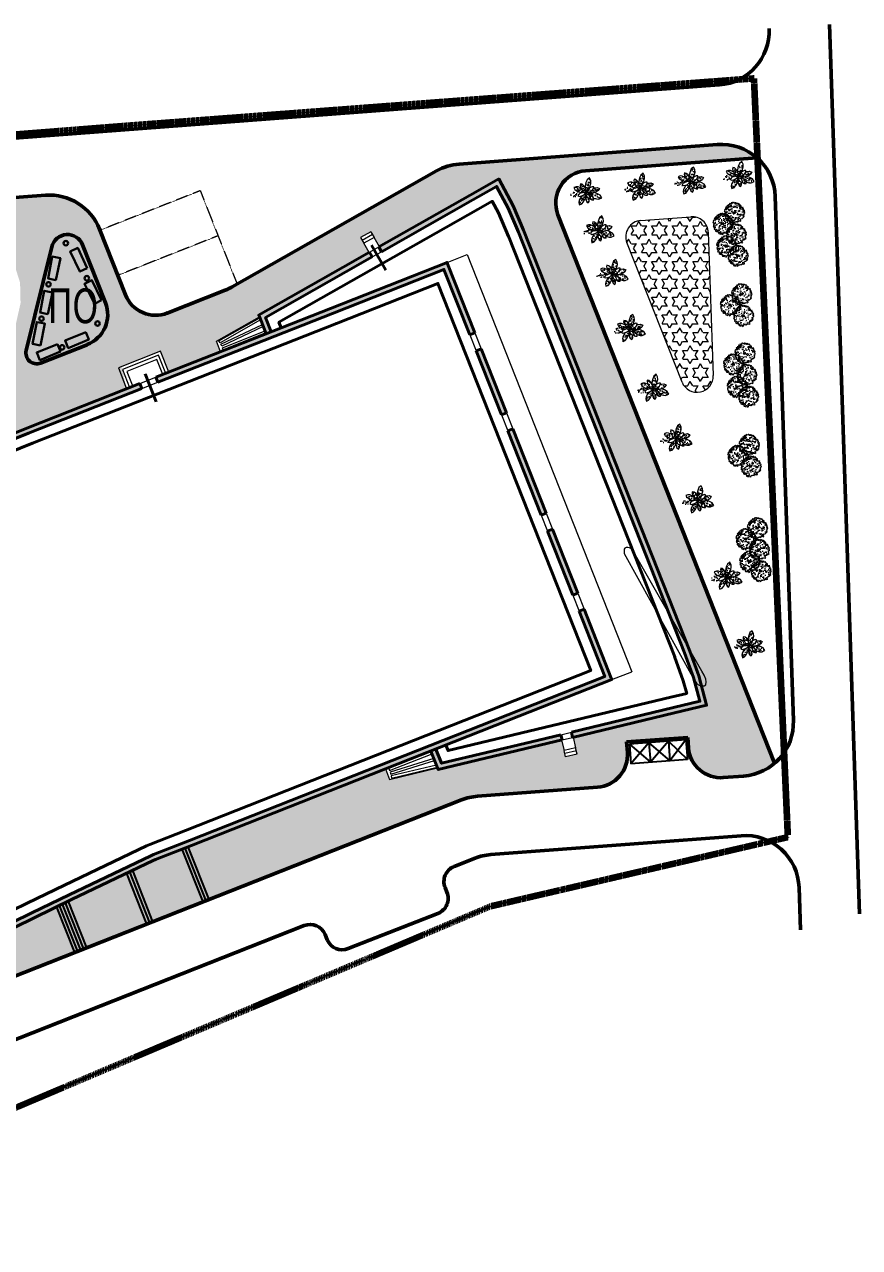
# Model space of a CAD drawing. Header units: millimetres. Extents: x -1763 to 200130, y 32327 to 185293.
# Drawn here: x 122663 to 200130, y 71761 to 185293 of the extents above; entities that cross this region are included whole.
import ezdxf

# ---------------------------------------------------------------- set-up
doc = ezdxf.new("R2010")
doc.units = ezdxf.units.MM
doc.linetypes.add('HIDDEN', pattern=[9.525, 6.35, -3.175])
doc.linetypes.add('PS-GOST2.303 6', pattern=[12, 8, -1.5, 1, -1.5])
for name, color, linetype, lineweight in [('1', 7, 'Continuous', 40), ('3', 7, 'Continuous', 9), ('5', 7, 'Continuous', 20), ('bord', 7, 'PS-GOST2.303 6', 100), ('parking', 7, 'Continuous', 15), ('road', 7, 'Continuous', 50), ('trees', 7, 'Continuous', 20)]:
    doc.layers.add(name, color=color, linetype=linetype, lineweight=lineweight)
doc.layers.add('2', color=7, linetype='Continuous')
doc.layers.add('outline', color=7, linetype='Continuous')
doc.styles.add('TXT200', font='TXT.shx', dxfattribs={"width": 0.8, "height": 1.8})

# ---------------------------------------------------------------- blocks, each defined once
blk = doc.blocks.new('I_FURN_PLANTS_3D - TYPE 1_P')
at = {"linetype": 'Continuous'}
h = blk.add_hatch(dxfattribs=at)
h.set_pattern_fill('AR-SAND', scale=2, style=0)
h.paths.add_polyline_path([(-9, 137), (-5, 186), (31, 280), (75, 356), (146, 398), (173, 321), (169, 247), (122, 125), (95, 88), (95, 114), (71, 109), (33, 126)])
h.paths.add_polyline_path([(223, 100), (250, 105), (327, 105), (386, 68), (344, 13), (296, -14), (152, -38), (81, -30), (51, -20), (39, -10), (26, -7), (27, -6), (27, 0), (62, 0), (112, 13), (191, 57), (221, 92)])
h.paths.add_polyline_path([(229, -25), (319, -70), (385, -117), (422, -197), (332, -223), (272, -215), (190, -177), (190, -170), (163, -125), (107, -58), (60, -25), (57, -24), (51, -20), (81, -30), (152, -38)])
h.paths.add_polyline_path([(57, -24), (60, -25), (107, -58), (163, -125), (190, -170), (190, -225), (137, -218), (103, -195), (81, -170), (87, -148), (77, -103), (59, -64), (65, -65), (98, -65), (78, -41)])
h.paths.add_polyline_path([(-11, -25), (-29, -62), (-39, -112), (-28, -220), (-14, -256), (25, -294), (57, -251), (61, -200), (59, -172), (44, -164), (26, -144), (0, -82), (-5, -46), (-3, -27)])
h.paths.add_polyline_path([(-110, -69), (-132, -75), (-215, -190), (-233, -246), (-225, -316), (-159, -300), (-107, -248), (-36, -147), (-38, -124), (-58, -117), (-84, -99)])
h.paths.add_polyline_path([(-239, 75), (-321, 81), (-391, 58), (-460, -1), (-390, -59), (-285, -77), (-213, -76), (-238, -64), (-208, -23), (-181, -5), (-130, 7), (-130, 17), (-149, 23)])
h.paths.add_polyline_path([(-110, 12), (-149, 23), (-245, 80), (-300, 125), (-319, 184), (-258, 199), (-203, 188), (-112, 137), (-95, 91), (-66, 56), (-95, 54), (-74, 31), (-50, 12), (-100, 14)])
h.paths.add_polyline_path([(-66, 56), (-95, 91), (-130, 183), (-139, 221), (-125, 267), (-79, 249), (-42, 210), (-4, 125), (6, 68), (3, 27), (-6, 26), (-10, 34), (-34, 51)])
h = blk.add_hatch(color=256, dxfattribs=at)
edge = h.paths.add_edge_path()
edge.add_arc((0, 0), 27.1, 0, 360)
at = {"color": 0, "linetype": 'ByBlock', "lineweight": -2}
for p, q in [((-8, -13), (-15, -12)), ((-7, -19), (-8, -13)), ((81, -30), (51, -20))]:
    blk.add_line(p, q, dxfattribs=at)
for points in [[(95, 88), (122, 125), (169, 247), (173, 321), (146, 398), (75, 356), (31, 280), (-5, 186), (-9, 137)], [(-112, 136), (-203, 188), (-258, 199), (-319, 184), (-300, 125), (-239, 75), (-149, 23), (-110, 12)], [(-48, 12), (-52, 13), (-100, 14), (-181, -5), (-208, -23), (-238, -64), (-200, -83), (-138, -77), (-86, -62), (-40, -37), (-13, -10), (-13, -3)], [(-3, 17), (2, 21), (6, 68), (-4, 125), (-42, 210), (-79, 249), (-125, 267), (-139, 221), (-130, 183), (-95, 91), (-66, 56)], [(12, 5), (17, 0), (62, 0), (112, 13), (191, 57), (221, 92), (233, 135), (191, 144), (116, 117)], [(223, 100), (250, 105), (327, 105), (386, 68), (344, 13), (296, -14), (152, -38), (81, -30)], [(-132, -75), (-215, -190), (-233, -246), (-225, -316), (-159, -300), (-107, -248), (-36, -147)], [(2, -16), (-10, -21), (-29, -62), (-39, -112), (-28, -220), (-14, -256), (25, -294), (57, -251), (61, -200), (59, -172)], [(59, -64), (77, -103), (87, -148), (78, -181), (44, -164), (26, -144), (0, -82), (-5, -46), (-2, -17)], [(81, -170), (103, -195), (137, -218), (190, -225), (190, -170), (163, -125), (107, -58), (60, -25), (57, -24)], [(190, -177), (272, -215), (332, -223), (422, -197), (385, -117), (319, -70), (229, -25)]]:
    blk.add_lwpolyline(points, dxfattribs=at)
for points in [[(-74, 31), (-33, 0), (-14, -3), (-5, 0), (-3, 2), (-2, 6), (-3, 21), (-10, 34), (-34, 51), (-63, 56), (-95, 54)], [(95, 87), (95, 114), (70, 109), (41, 84), (18, 57), (8, 33), (3, 10), (5, 6), (10, 5), (32, 11), (55, 28), (86, 66)], [(78, -41), (39, -10), (14, -2), (3, -3), (0, -11), (3, -25), (12, -40), (36, -58), (65, -65), (98, -65)]]:
    blk.add_lwpolyline(points, close=True, dxfattribs=at)
blk.add_lwpolyline([(71, 109, 0.158589), (-7, 130)], format="xyb", dxfattribs=at)
at = {"linetype": 'Continuous'}
blk.add_circle((0, 0), 27.1, dxfattribs=at)
at = {"color": 0, "linetype": 'ByBlock', "lineweight": -2}
for start, end in [(172.4345, 176.9296), (149.2581, 153.7532), (21.2653, 25.7604), (212.1423, 223.5771), (229.8179, 257.6637), (265.2848, 278.7499), (306.6551, 316.418), (323.0282, 344.4965)]:
    blk.add_arc((0, 0), 130, start, end, dxfattribs=at)
blk = doc.blocks.new('K12-2')
at = {"linetype": 'Continuous'}
h = blk.add_hatch(dxfattribs=at)
h.set_pattern_fill('AR-SAND', scale=2, style=0)
h.paths.add_polyline_path([(107, 192), (104, 199), (111, 208), (105, 218), (93, 225), (78, 215), (60, 238), (63, 240), (37, 243), (33, 236), (49, 227), (27, 221), (8, 228), (3, 240), (-16, 239), (-3, 230), (-7, 220), (-36, 222), (-39, 233), (-44, 232), (-50, 213), (-48, 198), (-67, 191), (-88, 186), (-98, 177), (-64, 176), (-76, 160), (-96, 158), (-114, 163), (-120, 146), (-128, 141), (-137, 159), (-147, 162), (-154, 166), (-160, 163), (-168, 159), (-178, 153), (-177, 150), (-175, 145), (-182, 133), (-192, 128), (-198, 124), (-192, 115), (-186, 112), (-175, 107), (-161, 90), (-157, 80), (-162, 73), (-169, 73), (-176, 74), (-182, 78), (-187, 79), (-195, 75), (-201, 70), (-206, 74), (-214, 62), (-207, 54), (-210, 44), (-220, 40), (-228, 34), (-219, 30), (-226, 13), (-219, 8), (-213, -6), (-225, -19), (-236, -22), (-236, -36), (-225, -43), (-216, -45), (-213, -58), (-201, -48), (-200, -52), (-194, -74), (-205, -78), (-220, -76), (-226, -87), (-211, -107), (-196, -117), (-191, -102), (-182, -95), (-180, -82), (-172, -88), (-172, -103), (-183, -130), (-171, -140), (-164, -150), (-181, -159), (-183, -172), (-162, -187), (-145, -203), (-145, -187), (-139, -177), (-124, -183), (-114, -196), (-118, -228), (-103, -226), (-88, -220), (-85, -212), (-63, -202), (-60, -206), (-41, -219), (-32, -215), (-15, -233), (1, -214), (3, -226), (32, -228), (53, -247), (70, -243), (72, -232), (64, -218), (73, -208), (87, -196), (94, -200), (104, -192), (120, -200), (143, -194), (150, -193), (183, -185), (165, -178), (175, -167), (194, -158), (181, -134), (207, -128), (226, -114), (232, -110), (233, -101), (217, -94), (220, -81), (229, -73), (237, -72), (249, -65), (243, -58), (223, -56), (221, -41), (229, -30), (241, -33), (247, -16), (235, -16), (225, -3), (235, 5), (249, 19), (243, 27), (229, 23), (218, 29), (225, 51), (211, 42), (204, 44), (184, 52), (182, 51), (195, 65), (204, 67), (223, 79), (222, 90), (207, 97), (201, 90), (198, 82), (205, 77), (189, 74), (176, 85), (184, 98), (205, 103), (211, 112), (200, 123), (202, 142), (195, 151), (170, 147), (172, 164), (167, 178), (157, 181), (145, 166), (136, 170), (144, 183), (138, 196), (122, 201), (128, 190)])
h.paths.add_polyline_path([(-13, 164), (-28, 170), (-36, 184), (-21, 195), (-4, 192), (-5, 177)], flags=16)
h.paths.add_polyline_path([(26, 0, -1), (-26, 0, -1)], flags=16)
h = blk.add_hatch(color=256, dxfattribs=at)
edge = h.paths.add_edge_path()
edge.add_arc((0, 0), 26.1, 0, 360)
for p, q in [((-220, 40), (-228, 34)), ((-228, 34), (-219, 30)), ((-219, 30), (-226, 13)), ((-226, 13), (-219, 8)), ((-210, 44), (-220, 40)), ((-219, 8), (-213, -6)), ((-206, 74), (-214, 62)), ((-214, 62), (-207, 54)), ((-207, 54), (-210, 44)), ((-201, 70), (-206, 74)), ((-195, 75), (-201, 70)), ((-192, 128), (-198, 124)), ((-198, 124), (-192, 115)), ((-187, 79), (-195, 75)), ((-182, 133), (-192, 128)), ((-192, 115), (-186, 112)), ((-182, 78), (-187, 79)), ((-186, 112), (-175, 107)), ((-175, 145), (-182, 133)), ((-176, 74), (-182, 78)), ((-168, 159), (-178, 153)), ((-178, 153), (-177, 150)), ((-177, 150), (-175, 145)), ((-169, 73), (-176, 74)), ((-175, 107), (-161, 90)), ((-162, 73), (-169, 73)), ((-160, 163), (-168, 159)), ((-157, 80), (-162, 73)), ((-161, 90), (-157, 80)), ((-154, 166), (-160, 163)), ((-147, 162), (-154, 166)), ((-137, 159), (-147, 162)), ((-128, 141), (-137, 159)), ((-110, 204), (-131, 190)), ((-131, 190), (-126, 183)), ((-120, 146), (-128, 141)), ((-126, 183), (-105, 186)), ((-114, 163), (-120, 146)), ((-96, 158), (-114, 163)), ((-111, 200), (-111, 200)), ((-95, 193), (-111, 200)), ((-105, 186), (-95, 193)), ((-88, 186), (-98, 177)), ((-98, 177), (-64, 176)), ((-76, 160), (-96, 158)), ((-67, 191), (-88, 186)), ((-76, 221), (-84, 215)), ((-84, 215), (-73, 214)), ((-64, 176), (-76, 160)), ((-73, 214), (-72, 220)), ((-48, 198), (-67, 191)), ((-44, 232), (-50, 213)), ((-50, 213), (-48, 198)), ((-39, 233), (-44, 232)), ((-36, 222), (-39, 233)), ((-7, 220), (-36, 222)), ((-21, 195), (-36, 184)), ((-36, 184), (-28, 170)), ((-28, 170), (-13, 164)), ((-4, 192), (-21, 195)), ((3, 240), (-16, 239)), ((-16, 239), (-3, 230)), ((-13, 164), (-5, 177)), ((-3, 230), (-7, 220)), ((-5, 177), (-4, 192)), ((6, 4), (0, 0)), ((0, 0), (2, -5)), ((8, 228), (3, 240)), ((5, -3), (8, 1)), ((27, 221), (8, 228)), ((49, 227), (27, 221)), ((37, 243), (33, 236)), ((33, 236), (49, 227)), ((63, 240), (37, 243)), ((60, 238), (63, 240)), ((78, 215), (60, 238)), ((93, 225), (78, 215)), ((105, 218), (93, 225)), ((104, 199), (111, 208)), ((107, 192), (104, 199)), ((111, 208), (105, 218)), ((128, 190), (107, 192)), ((138, 196), (122, 201)), ((122, 201), (128, 190)), ((136, 170), (144, 183)), ((145, 166), (136, 170)), ((144, 183), (138, 196)), ((157, 181), (145, 166)), ((167, 178), (157, 181)), ((172, 164), (167, 178)), ((170, 147), (172, 164)), ((195, 151), (170, 147)), ((176, 85), (184, 98)), ((189, 74), (176, 85)), ((182, 51), (195, 65)), ((184, 52), (182, 51)), ((184, 98), (205, 103)), ((204, 44), (184, 52)), ((205, 77), (189, 74)), ((202, 142), (195, 151)), ((195, 65), (204, 67)), ((201, 90), (198, 82)), ((198, 82), (205, 77)), ((200, 123), (202, 142)), ((211, 112), (200, 123)), ((207, 97), (201, 90)), ((204, 67), (223, 79)), ((211, 42), (204, 44)), ((205, 103), (211, 112)), ((222, 90), (207, 97)), ((225, 51), (211, 42)), ((218, 29), (225, 51)), ((229, 23), (218, 29)), ((223, 79), (222, 90)), ((225, -3), (235, 5)), ((243, 27), (229, 23)), ((235, 5), (249, 19)), ((249, 19), (243, 27)), ((-225, -19), (-236, -22)), ((-236, -22), (-236, -36)), ((-236, -36), (-225, -43)), ((-220, -76), (-226, -87)), ((-226, -87), (-211, -107)), ((-213, -6), (-225, -19)), ((-225, -43), (-216, -45)), ((-205, -78), (-220, -76)), ((-216, -45), (-213, -58)), ((-213, -58), (-201, -48)), ((-211, -107), (-196, -117)), ((-194, -74), (-205, -78)), ((-201, -48), (-200, -52)), ((-200, -52), (-194, -74)), ((-196, -117), (-191, -102)), ((-191, -102), (-182, -95)), ((-172, -103), (-183, -130)), ((-183, -130), (-171, -140)), ((-181, -159), (-183, -172)), ((-183, -172), (-162, -187)), ((-182, -95), (-180, -82)), ((-164, -150), (-181, -159)), ((-180, -82), (-172, -88)), ((-172, -88), (-172, -103)), ((-171, -140), (-164, -150)), ((-162, -187), (-145, -203)), ((-145, -187), (-139, -177)), ((-145, -203), (-145, -187)), ((-139, -177), (-124, -183)), ((-124, -183), (-114, -196)), ((-114, -196), (-118, -228)), ((-118, -228), (-103, -226)), ((-103, -226), (-88, -220)), ((-88, -220), (-85, -212)), ((-85, -212), (-63, -202)), ((-63, -202), (-60, -206)), ((-60, -206), (-41, -219)), ((-41, -219), (-32, -215)), ((-32, -215), (-15, -233)), ((-15, -233), (1, -214)), ((1, -214), (3, -226)), ((2, -5), (5, -3)), ((3, -226), (32, -228)), ((32, -228), (53, -247)), ((53, -247), (70, -243)), ((64, -218), (73, -208)), ((72, -232), (64, -218)), ((70, -243), (72, -232)), ((73, -208), (87, -196)), ((87, -196), (94, -200)), ((94, -200), (104, -192)), ((104, -192), (120, -200)), ((120, -200), (143, -194)), ((143, -194), (150, -193)), ((150, -193), (183, -185)), ((165, -178), (175, -167)), ((183, -185), (165, -178)), ((175, -167), (194, -158)), ((181, -134), (207, -128)), ((194, -158), (181, -134)), ((207, -128), (226, -114)), ((217, -94), (220, -81)), ((233, -101), (217, -94)), ((220, -81), (229, -73)), ((221, -41), (229, -30)), ((223, -56), (221, -41)), ((243, -58), (223, -56)), ((235, -16), (225, -3)), ((226, -114), (232, -110)), ((229, -30), (241, -33)), ((229, -73), (237, -72)), ((232, -110), (233, -101)), ((247, -16), (235, -16)), ((237, -72), (249, -65)), ((241, -33), (247, -16)), ((249, -65), (243, -58))]:
    blk.add_line(p, q, dxfattribs=at)
blk.add_circle((0, 0), 26.1, dxfattribs=at)

msp = doc.modelspace()

# ---------------------------------------------------------------- hatches: boundary and pattern name
at = {"layer": '1', "linetype": 'Continuous'}
h = msp.add_hatch(color=256, dxfattribs=at)
h.paths.add_polyline_path([(152240, 162760), (144382, 158300), (144456, 158170), (145082, 156584), (145547, 156767), (145025, 158090), (152486, 162326), (154921, 163708), (154675, 164142)])
h.paths.add_polyline_path([(161051, 116124), (169817, 118229), (172539, 118882), (172422, 119368), (169700, 118715), (161357, 116712), (160835, 118035), (160370, 117851)])
h.paths.add_polyline_path([(155791, 164201), (155544, 164636), (166666, 170949), (167985, 168464), (168957, 166202), (184377, 127134), (185213, 124817), (185947, 122101), (173511, 119116), (173395, 119602), (185330, 122467), (184735, 124667), (183908, 126963), (168492, 166017), (167534, 168248), (166466, 170260)])
h = msp.add_hatch(color=256, dxfattribs=at)
h.paths.add_polyline_path([(151240, 158477), (161580, 162558), (163974, 156492), (164439, 156675), (161916, 163067), (161861, 163206), (151057, 158942), (134840, 152541), (135023, 152076)])
h.paths.add_polyline_path([(133535, 151488), (133352, 151954), (122867, 147815), (119542, 146503), (119298, 146407), (111310, 143894), (107636, 142750), (101695, 140923), (100383, 140519), (98801, 140033), (95934, 139151), (95702, 139080), (91945, 137925), (108814, 95188), (112346, 96910), (112565, 97016), (115262, 98331), (116749, 99056), (117983, 99657), (123570, 102380), (127035, 104054), (134586, 107675), (134830, 107771), (138155, 109083), (166344, 120210), (177149, 124474), (177094, 124614), (174571, 131006), (174106, 130822), (176500, 124756), (166161, 120675), (137971, 109548), (134646, 108236), (134386, 108133), (126818, 104505), (123352, 102830), (117764, 100106), (116530, 99505), (115042, 98780), (112346, 97466), (112127, 97359), (109080, 95874), (92609, 137606), (95849, 138602), (96081, 138673), (98948, 139555), (100530, 140041), (101842, 140445), (107784, 142272), (111460, 143416), (119466, 145935), (119725, 146038), (123051, 147350)])
h.paths.add_polyline_path([(171634, 138447), (171169, 138264), (173519, 132309), (173984, 132492)], flags=17)
h.paths.add_polyline_path([(170582, 139750), (171047, 139934), (167963, 147747), (167498, 147563)], flags=17)
h.paths.add_polyline_path([(166911, 149050), (167376, 149234), (165026, 155188), (164561, 155005)])
at = {"layer": '3'}
h = msp.add_hatch(dxfattribs=at)
h.set_pattern_fill('ANGLE', color=256, scale=170, angle=4, style=0)
h.set_pattern_definition([(4, (-124235629.9, -85020526.1), (-82.832325, 1184.5574315), [863.6, -323.85]), (94, (-124235629.9, -85020526.1), (-1184.5574315, -82.832325), [863.6, -323.85])])
h.paths.add_polyline_path([(172157, 167627), (168957, 166201), (184378, 127133), (185213, 124817), (185947, 122101), (182980, 121389), (173560, 119127), (173794, 118155), (173934, 117572), (172864, 117315), (172724, 117898), (172490, 118871), (169817, 118229), (161051, 116124), (160988, 116284), (156525, 115213), (156142, 116183), (138155, 109083), (137823, 108952), (139755, 104059), (163218, 113320, -0.0752691), (164677, 113655), (175831, 114498, 0.4142136), (178596, 117715), (178522, 118690), (184196, 119093), (184268, 118144, 0.4142136), (187486, 115379), (189371, 115521, 0.1599284), (192253, 116714)], flags=16)
h.paths.add_polyline_path([(91333, 165453), (92468, 166430), (93299, 166849), (94748, 167180), (124602, 169436), (126275, 169280), (127633, 168688), (128548, 167952), (129277, 167006), (130090, 165120), (131321, 162001), (132033, 160198), (133200, 158777), (134150, 158376), (135911, 158504), (137803, 153711), (136049, 153018), (135278, 154972), (131650, 153540), (132142, 151476), (122535, 147684), (120643, 152477), (120944, 153697), (121723, 156848), (122299, 159425), (122255, 161326), (121634, 163283), (120689, 164733), (119266, 166011), (117595, 166841), (116721, 167076), (110546, 166870), (105729, 166506), (99873, 166063), (94316, 165643)])
h.paths.add_polyline_path([(123132, 154042), (122791, 154795), (123024, 155860), (123711, 158641), (124199, 160617), (124791, 163011), (125415, 165140), (126553, 165791), (127548, 165498), (128374, 164019), (129110, 162154), (130382, 158363), (130134, 157168), (129049, 155868), (127290, 155101), (124158, 153865)], flags=16)
h.paths.add_polyline_path([(81583, 166176), (82521, 166025), (83379, 165874), (84922, 164969), (85800, 163986), (86439, 162658), (88388, 138553), (88830, 135947), (89522, 134094), (92927, 135438), (91945, 137925), (119298, 146407), (122535, 147684), (120643, 152477), (97125, 143195), (95492, 142617), (94091, 142637), (92982, 143090), (92184, 143777), (91463, 145138), (91294, 146545), (90156, 162753), (90505, 164105), (90992, 165008), (91333, 165453), (91901, 165942), (92468, 166430), (92884, 166640), (94024, 167015), (94551, 167161)])
h.paths.add_polyline_path([(97165, 103696), (99521, 103941), (101376, 104498), (102138, 102566), (102160, 100419), (101514, 99389), (100295, 98618), (97106, 98371), (93259, 98942), (89980, 100196), (87306, 101879), (87306, 101879), (84078, 105138), (82569, 107536), (81202, 111105), (80747, 113642), (80660, 115362), (80768, 117276), (81067, 119062), (81634, 121035), (82220, 122477), (83076, 124099), (83457, 124705), (84829, 126514), (86012, 127745), (87287, 128831), (88373, 129485), (89400, 129666), (91069, 129159), (92191, 127768), (92953, 125836), (91422, 125096), (89346, 123560), (88468, 122646), (87209, 120865), (86387, 119095), (85751, 116312), (85708, 114602), (85857, 113239), (86495, 110955), (88124, 108107), (89281, 106835), (91040, 105468), (93787, 104205), (95174, 103870)], flags=16)
edge = h.paths.add_edge_path(flags=16)
edge.add_arc((94703, 114462), 3000, 0, 360)
h.paths.add_polyline_path([(172157, 167627), (168957, 166201), (185213, 124817), (185947, 122101), (173560, 119127), (173934, 117572), (172864, 117315), (172490, 118871), (161051, 116124), (160988, 116284), (156525, 115213), (156142, 116183), (137823, 108952), (139755, 104059), (160569, 112274), (162198, 112918), (163218, 113320), (163935, 113542), (164677, 113655), (176786, 114732), (177880, 115534), (178605, 117489), (178522, 118690), (184196, 119093), (184426, 117385), (184804, 116647), (185304, 116095), (187259, 115370), (188428, 115450), (191302, 116071), (192253, 116714)])
h.paths.add_polyline_path([(172157, 167627), (168957, 166201)], flags=17)
h.paths.add_polyline_path([(172157, 167627), (192253, 116714), (191302, 116071), (188428, 115450), (187259, 115370), (185304, 116095), (184804, 116647), (184426, 117385), (184196, 119093), (178522, 118690), (178605, 117489), (177880, 115534), (176786, 114732), (164677, 113655), (163935, 113542), (163218, 113320), (162198, 112918), (160569, 112274), (139755, 104059), (137823, 108952), (156142, 116183), (156525, 115213), (160988, 116284), (161051, 116124), (172490, 118871), (172864, 117315), (173934, 117572), (173560, 119127), (185947, 122101), (185213, 124817), (168957, 166201)], flags=17)
h.paths.add_polyline_path([(139755, 104059), (137823, 108952)], flags=17)
h.paths.add_polyline_path([(89522, 134094), (92927, 135438), (107944, 97392), (104642, 96042), (101772, 95279), (97660, 94862), (93640, 95260), (91561, 95983), (88249, 97150), (85926, 98553), (84129, 99962), (82235, 101860), (79451, 105946), (78188, 108951), (77904, 109890), (77778, 111387), (77472, 112609), (77456, 113333), (77327, 114974), (77313, 117868), (78007, 121219), (78526, 122742), (79402, 124696), (80164, 126051), (81493, 127958), (82850, 129515), (83745, 130387), (85443, 131778), (87666, 133195)])
edge = h.paths.add_edge_path()
edge.add_line((135924, 158509), (141295, 160629))
edge.add_line((141295, 160629), (160909, 171706))
edge.add_line((160909, 171706), (161910, 172135))
edge.add_line((161910, 172135), (163921, 172408))
edge.add_line((163921, 172408), (169560, 172834))
edge.add_line((169560, 172834), (186937, 174148))
edge.add_line((186937, 174148), (188040, 174109))
edge.add_line((188040, 174109), (189493, 173662))
edge.add_line((189493, 173662), (190611, 172921))
edge.add_line((190611, 172921), (174722, 171720))
edge.add_line((174722, 171720), (174090, 171603))
edge.add_line((174090, 171603), (173063, 171063))
edge.add_line((173063, 171063), (172405, 170321))
edge.add_line((172405, 170321), (171948, 168729))
edge.add_line((171948, 168729), (172157, 167627))
edge.add_line((172157, 167627), (168957, 166201))
edge.add_line((168957, 166201), (167985, 168464))
edge.add_line((167985, 168464), (166666, 170949))
edge.add_line((166666, 170949), (155588, 164661))
edge.add_line((155588, 164661), (154798, 166052))
edge.add_line((154798, 166052), (153841, 165509))
edge.add_line((153841, 165509), (154631, 164118))
edge.add_line((154631, 164118), (144382, 158300))
edge.add_line((144382, 158300), (144456, 158170))
edge.add_line((144456, 158170), (144463, 158151))
edge.add_line((144463, 158151), (140471, 155885))
edge.add_line((140471, 155885), (140854, 154915))
edge.add_line((140854, 154915), (137803, 153711))
edge.add_line((137803, 153711), (135911, 158504))
edge = h.paths.add_edge_path()
edge.add_line((137823, 108952), (139755, 104059))
edge.add_line((139755, 104059), (88077, 83661))
edge.add_line((88077, 83661), (87034, 82968))
edge.add_line((87034, 82968), (90415, 92335))
edge.add_line((90415, 92335), (90817, 90833))
edge.add_line((90817, 90833), (91317, 90190))
edge.add_line((91317, 90190), (93415, 89335))
edge.add_line((93415, 89335), (96221, 90223))
edge.add_line((96221, 90223), (104103, 93362))
edge.add_line((104103, 93362), (104928, 94169))
edge.add_line((104928, 94169), (105048, 94756))
edge.add_line((105048, 94756), (104626, 96082))
edge.add_line((104626, 96082), (107944, 97392))
edge.add_line((107944, 97392), (108814, 95188))
edge.add_line((108814, 95188), (134830, 107771))
edge.add_line((134830, 107771), (137823, 108952))
h.paths.add_polyline_path([(40038, 142103), (38223, 139798), (37638, 138037), (37516, 136739), (37812, 134731), (37812, 134731), (39759, 131620), (41298, 130544), (43793, 129809), (46574, 130019), (47492, 130459), (49269, 131682), (50698, 133600), (50977, 134228), (51445, 136739), (51381, 137682), (51073, 138986), (49780, 141259), (48067, 142710)])
edge = h.paths.add_edge_path(flags=16)
edge.add_arc((44481, 136739), 2489, 0, 360)
h.paths.add_polyline_path([(43733, 121159), (43071, 129919), (43793, 129809), (45006, 129794), (46202, 129991), (46568, 130095), (47218, 121486), (46397, 121520), (44520, 121343)])
at = {"layer": '3', "linetype": 'Continuous'}
h = msp.add_hatch(dxfattribs=at)
h.set_pattern_fill('DOTS', color=256, scale=500, angle=94, style=0)
h.set_pattern_definition([(94, (-124235629.9, -85020526.1), (-819.5010654, 340.5390314), [0, -793.75])])
h.paths.add_polyline_path([(7747, 135778), (37638, 138037), (37516, 136739), (37668, 134720), (30483, 134177), (7547, 132444)])
h.paths.add_polyline_path([(51073, 138986), (88141, 141605), (88372, 138552), (51376, 135756), (51428, 136253), (51413, 137211), (51320, 138057), (51170, 138575)])
h.paths.add_polyline_path([(49269, 131682), (58667, 124907), (56838, 123831), (55642, 123044), (54091, 121913), (52685, 120768), (51770, 119954), (52603, 119361), (54318, 120820), (56663, 122527), (59569, 124257), (69274, 117261), (71596, 117436), (61087, 125012), (62779, 125747), (65031, 126562), (66901, 127106), (70200, 127792), (72584, 128010), (75291, 127728), (76794, 127316), (78585, 126557), (79972, 125731), (80501, 126580), (79160, 127385), (77462, 128141), (75864, 128624), (74896, 128820), (73740, 129486), (73357, 130090), (73201, 130707), (73191, 131901), (73410, 133119), (73770, 134096), (74583, 135418), (75303, 136188), (76755, 137187), (77640, 137555), (78858, 137833), (69307, 137111), (70412, 136954), (71344, 136487), (72178, 135633), (72597, 134770), (72744, 133464), (72447, 132353), (71660, 130907), (71081, 130209), (70333, 129535), (69394, 128929), (68222, 128444), (65725, 127820), (63608, 127133), (62179, 126582), (60162, 125679), (50244, 132828), (49841, 132450), (49496, 131907)])
h.paths.add_polyline_path([(123132, 154042), (122791, 154795), (123024, 155860), (123711, 158641), (124199, 160617), (124791, 163011), (125415, 165140), (126553, 165791), (127548, 165498), (128374, 164019), (129110, 162154), (130382, 158363), (130134, 157168), (129049, 155868), (127290, 155101), (124158, 153865)])
edge = h.paths.add_edge_path()
edge.add_line((16702, 113287), (16559, 114945))
edge.add_line((16559, 114945), (16388, 116914))
edge.add_line((16388, 116914), (16153, 119630))
edge.add_line((16153, 119630), (16073, 120552))
edge.add_line((16073, 120552), (16302, 124521))
edge.add_line((16302, 124521), (16696, 127107))
edge.add_line((16696, 127107), (17250, 129550))
edge.add_line((17250, 129550), (17998, 132018))
edge.add_line((17998, 132018), (18040, 132287))
edge.add_line((18040, 132287), (17839, 132849))
edge.add_line((17839, 132849), (17839, 132849))
edge.add_line((17839, 132849), (17169, 133171))
edge.add_line((17169, 133171), (22466, 133571))
edge.add_line((22466, 133571), (21858, 133401))
edge.add_line((21858, 133401), (21145, 133035))
edge.add_line((21145, 133035), (20533, 132516))
edge.add_line((20533, 132516), (20090, 131934))
edge.add_line((20090, 131934), (19586, 130440))
edge.add_line((19586, 130440), (18739, 127130))
edge.add_line((18739, 127130), (18475, 125658))
edge.add_line((18475, 125658), (18102, 121943))
edge.add_line((18102, 121943), (18161, 119622))
edge.add_line((18161, 119622), (18461, 116161))
edge.add_line((18461, 116161), (18691, 113495))
edge.add_line((18691, 113495), (16703, 113276))
edge.add_line((18685, 113541), (29137, 123482))
edge.add_line((29137, 123482), (29835, 124620))
edge.add_line((29835, 124620), (29895, 125127))
edge.add_line((29895, 125127), (29732, 125951))
edge.add_line((29732, 125951), (28904, 128123))
edge.add_line((28904, 128123), (28585, 129513))
edge.add_line((28585, 129513), (28440, 130603))
edge.add_line((28440, 130603), (28410, 132725))
edge.add_line((28410, 132725), (28456, 133304))
edge.add_line((28456, 133304), (27834, 133977))
edge.add_line((27834, 133977), (30528, 134180))
edge.add_line((30528, 134180), (29854, 133918))
edge.add_line((29854, 133918), (29466, 133308))
edge.add_line((29466, 133308), (29382, 131856))
edge.add_line((29382, 131856), (29426, 130798))
edge.add_line((29426, 130798), (30056, 127791))
edge.add_line((30056, 127791), (30612, 126427))
edge.add_line((30612, 126427), (30896, 126115))
edge.add_line((30896, 126115), (31376, 125970))
edge.add_line((31376, 125970), (32457, 126676))
edge.add_line((32457, 126676), (38771, 132751))
edge.add_line((38771, 132751), (39757, 131621))
edge.add_line((39757, 131621), (39030, 130919))
edge.add_line((39030, 130919), (37597, 129540))
edge.add_line((37597, 129540), (33530, 125627))
edge.add_line((33530, 125627), (33296, 125256))
edge.add_line((33296, 125256), (33086, 124354))
edge.add_line((33086, 124354), (33168, 123783))
edge.add_line((33168, 123783), (33711, 122882))
edge.add_line((33711, 122882), (33711, 122882))
edge.add_line((33711, 122882), (39332, 118598))
edge.add_line((39332, 118598), (38655, 117849))
edge.add_line((38655, 117849), (36362, 119487))
edge.add_line((36362, 119487), (35547, 120106))
edge.add_line((35547, 120106), (34547, 120893))
edge.add_line((34547, 120893), (34002, 121336))
edge.add_line((34002, 121336), (33649, 121628))
edge.add_line((33649, 121628), (32230, 122849))
edge.add_line((32230, 122849), (31122, 123048))
edge.add_line((31122, 123048), (30255, 122476))
edge.add_line((30255, 122476), (21046, 113616))
at = {"layer": 'trees'}
h = msp.add_hatch(dxfattribs=at)
h.set_pattern_fill('STARS', color=256, scale=150, style=0)
h.set_pattern_definition([(0, (-124235629.9, -85020526.1), (0, 824.889), [476.25, -476.25]), (60, (-124235629.9, -85020526.1), (-714.3748293, 412.4445), [476.25, -476.25]), (120, (-124235391.8, -85020113.65), (-714.3748293, -412.4445), [476.25, -476.25])])
edge = h.paths.add_edge_path()
edge.add_arc((179947, 165596), 1500, 94.32206, 201.53946)
edge.add_line((178551, 165046), (183664, 152094))
edge.add_arc((185059, 152645), 1500, 201.53946, 361.97774)
edge.add_line((186558, 152697), (186098, 166000))
edge.add_arc((184599, 165948), 1500, 1.97774, 94.32206)
edge.add_line((184486, 167444), (179834, 167092))

# ---------------------------------------------------------------- linework, layer by layer
at = {"layer": '1'}
for points in [[(155544, 164636), (164013, 169443), (166666, 170949), (167985, 168464), (168957, 166202)], [(155791, 164201), (164260, 169008), (166466, 170260), (167534, 168248), (168492, 166017)], [(146477, 157134), (146274, 157649), (152980, 161456), (164753, 168138), (166065, 168883), (166631, 167815), (167579, 165610)], [(168492, 166017), (183908, 126963)], [(168957, 166201), (184377, 127134)], [(167562, 165650), (182982, 126583)], [(145082, 156584), (144456, 158170), (144382, 158300), (152240, 162760), (154675, 164142)], [(145547, 156767), (145025, 158090), (152486, 162326), (154921, 163708)], [(134840, 152541), (151057, 158942), (161861, 163206), (161916, 163067), (164439, 156675)], [(135023, 152076), (151240, 158477), (161580, 162558), (163974, 156492)], [(120093, 145107), (123418, 146420), (151607, 157547), (161017, 161261), (175203, 125319), (165794, 121605), (137604, 110478), (134279, 109166), (133986, 109050), (126385, 105406), (122915, 103729), (117326, 101005)], [(164561, 155005), (166911, 149050)], [(165026, 155188), (167376, 149234)], [(111310, 143894), (119298, 146407), (119542, 146503), (122867, 147815), (133352, 151954)], [(111460, 143416), (119466, 145935), (119725, 146038), (123051, 147350), (133535, 151488)], [(167963, 147747), (171047, 139934)], [(167498, 147563), (170582, 139750)], [(174106, 130822), (176500, 124756), (166161, 120675), (137971, 109548), (134646, 108236), (134386, 108133), (126818, 104505), (123352, 102830), (117764, 100106), (116530, 99505), (115042, 98780), (112346, 97466), (112127, 97359), (109080, 95874), (92609, 137606), (95849, 138602), (96081, 138673), (98948, 139555), (100530, 140041), (101842, 140445), (107784, 142272), (111460, 143416)], [(171169, 138264), (173519, 132309)], [(171634, 138447), (173984, 132492)], [(174571, 131006), (177094, 124614), (177149, 124474), (166344, 120210), (138155, 109083), (134830, 107771), (134586, 107675), (127035, 104054), (127035, 104054), (123570, 102380), (117983, 99657)], [(161765, 118402), (161968, 117887), (169466, 119687), (182630, 122847), (184096, 123199), (183781, 124366), (182967, 126624)], [(173395, 119602), (182863, 121875), (185330, 122467), (184735, 124667), (183908, 126963)], [(173511, 119116), (182980, 121389), (185947, 122101), (185213, 124817), (184378, 127133)], [(160835, 118035), (161357, 116712), (169700, 118715), (172422, 119368)], [(160370, 117851), (161051, 116124), (169817, 118229), (172539, 118882)]]:
    msp.add_lwpolyline(points, dxfattribs=at)
at = {"layer": '1', "lineweight": 20}
for points in [[(154798, 166052), (153841, 165509)], [(154946, 165791), (153989, 165248)], [(154798, 166052), (155094, 165530)], [(153841, 165509), (154137, 164987)], [(155094, 165530), (154137, 164987)], [(154631, 164118), (154137, 164987)], [(154675, 164142), (155544, 164636)], [(155588, 164661), (155094, 165530)], [(154921, 163708), (155791, 164201)], [(161861, 163206), (163722, 163941)], [(163722, 163941), (179009, 125209)], [(145082, 156584), (140854, 154915), (140471, 155885), (144463, 158151)], [(144567, 157888), (140807, 155753), (140708, 155927), (144493, 158076)], [(144811, 157270), (140978, 155437), (140892, 155618), (144737, 157457)], [(145052, 156658), (141104, 155099), (141030, 155285), (144979, 156844)], [(164439, 156675), (165026, 155188)], [(163974, 156492), (164561, 155005)], [(136049, 153018), (135278, 154972), (131371, 153430), (132142, 151476)], [(135770, 152908), (135109, 154582), (131761, 153261), (132421, 151586)], [(135491, 152798), (134940, 154193), (132150, 153092), (132701, 151697)], [(133352, 151954), (134840, 152541)], [(133535, 151488), (135023, 152076)], [(166911, 149050), (167498, 147563)], [(167376, 149234), (167963, 147747)], [(170582, 139750), (171169, 138264)], [(171047, 139934), (171634, 138447)], [(173519, 132309), (174106, 130822)], [(173984, 132492), (174571, 131006)], [(177149, 124474), (179009, 125209)], [(172422, 119368), (173395, 119602)], [(172490, 118871), (172724, 117898)], [(172539, 118882), (173511, 119116)], [(173794, 118155), (172724, 117898)], [(173560, 119127), (173794, 118155)], [(173934, 117572), (173794, 118155)], [(160370, 117851), (156142, 116183), (156525, 115213), (160988, 116284)], [(160399, 117777), (156450, 116219), (156524, 116032), (160472, 117591)], [(160641, 117165), (156589, 115886), (156649, 115695), (160714, 116978)], [(172864, 117315), (172724, 117898)], [(173864, 117863), (172794, 117607)], [(173934, 117572), (172864, 117315)], [(160884, 116547), (156680, 115538), (156727, 115343), (160959, 116359)]]:
    msp.add_lwpolyline(points, dxfattribs=at)
at = {"layer": '1', "linetype": 'Continuous', "flags": 128}
for points in [[(154867, 164816), (156186, 162493)], [(155544, 164636), (155791, 164201)], [(154675, 164142), (154921, 163708)], [(164439, 156675), (163974, 156492)], [(165026, 155188), (164561, 155005)], [(133852, 152866), (134877, 150269)], [(134840, 152541), (135023, 152076)], [(133352, 151954), (133535, 151488)], [(167376, 149234), (166911, 149050)], [(167963, 147747), (167498, 147563)], [(171047, 139934), (170582, 139750)], [(171634, 138447), (171169, 138264)], [(173984, 132492), (173519, 132309)], [(174571, 131006), (174106, 130822)], [(172539, 118882), (172422, 119368)], [(173511, 119116), (173395, 119602)]]:
    msp.add_lwpolyline(points, dxfattribs=at)
at = {"layer": '2', "linetype": 'Continuous', "lineweight": 20}
msp.add_lwpolyline([(178303, 136179), (184643, 124742), (185047, 124081), (185256, 123963), (185453, 123915), (185556, 123887), (185728, 123913), (185870, 124007), (185913, 124257), (185873, 124520), (185711, 124905), (185489, 125270), (179223, 136232), (178968, 136625), (178805, 136713), (178637, 136738), (178482, 136730), (178373, 136684), (178306, 136579), (178293, 136474), (178289, 136340), (178303, 136179)], dxfattribs=at)
at = {"layer": '5', "linetype": 'Continuous', "lineweight": 30}
for points in [[(125583, 161568), (125992, 163588), (125246, 163739), (124857, 161712)], [(128469, 162676), (127599, 164545), (126909, 164223), (127799, 162361)], [(129812, 159689), (128915, 161544), (128230, 161212), (129147, 159363)], [(124841, 158399), (125250, 160419), (124504, 160570), (124115, 158543)], [(124144, 155499), (124553, 157520), (123807, 157670), (123418, 155643)], [(128343, 156727), (126433, 155951), (126720, 155246), (128624, 156042)], [(125711, 155625), (123801, 154849), (124088, 154145), (125993, 154941)]]:
    msp.add_lwpolyline(points, close=True, dxfattribs=at)
for centre in [(126501, 164990), (124890, 161173), (128444, 161735), (124238, 157982), (129443, 157529), (126159, 155326)]:
    msp.add_circle(centre, 210, dxfattribs=at)
at = {"layer": 'bord', "ltscale": 0.7}
for p, q in [((190353, 180271), (132342, 175889)), ((132342, 175889), (80513, 171816))]:
    msp.add_line(p, q, dxfattribs=at)
at = {"layer": 'bord'}
for p, q in [((193492, 110034), (190353, 180271)), ((165888, 103447), (193499, 109876)), ((115027, 81860), (165888, 103447))]:
    msp.add_line(p, q, dxfattribs=at)
at = {"layer": 'outline'}
for p, q in [((184029, 118879), (178780, 118479)), ((184167, 117069), (178918, 116669))]:
    msp.add_line(p, q, dxfattribs=at)
for points in [[(178780, 118479), (178918, 116669)], [(178780, 118479), (180728, 116807)], [(180590, 118617), (178918, 116669)], [(180590, 118617), (180728, 116807)], [(180590, 118617), (182538, 116945)], [(182400, 118754), (180728, 116807)], [(182400, 118754), (182538, 116945)], [(182400, 118754), (184167, 117069)], [(184029, 118879), (182538, 116945)], [(184029, 118879), (184167, 117069)]]:
    msp.add_lwpolyline(points, dxfattribs=at)
at = {"layer": 'parking', "linetype": 'HIDDEN', "ltscale": 0.5, "flags": 128}
for points in [[(138970, 169858), (129669, 166187)], [(138970, 169858), (142390, 161194)], [(140622, 165672), (131321, 162001)]]:
    msp.add_lwpolyline(points, dxfattribs=at)
at = {"layer": 'road'}
for p, q in [((197342, 185293), (200130, 102748)), ((4538, 165878), (187116, 179677)), ((162991, 172338), (186937, 174148)), ((192311, 169334), (193991, 120680)), ((178522, 118690), (184196, 119093)), ((179218, 109238), (189153, 109989)), ((194527, 105176), (194662, 101258))]:
    msp.add_line(p, q, dxfattribs=at)
at = {"layer": 'road', "linetype": 'Continuous'}
for p, q in [((141927, 160932), (160900, 171700)), ((132033, 160198), (129630, 166286)), ((135911, 158504), (141295, 160629)), ((179218, 109238), (165921, 108233)), ((164463, 107898), (162524, 107133)), ((161687, 105169), (161859, 104748)), ((161021, 102783), (152691, 99506)), ((150753, 100333), (150555, 100817))]:
    msp.add_line(p, q, dxfattribs=at)
at = {"layer": 'road', "linetype": 'Continuous', "flags": 128}
for points in [[(192253, 116714), (172157, 167627, -0.5052316), (174722, 171720), (190611, 172921)], [(130172, 159464), (128048, 164845, 0.7304166), (125197, 164654), (122820, 155035, 0.609328), (124158, 153865), (128470, 155567)], [(82614, 71761), (86364, 81910, -0.2133754), (88077, 83661), (163218, 113320, -0.0752691), (164677, 113655), (175831, 114498, 0.4142136), (178596, 117715), (178522, 118690)], [(184196, 119093), (184268, 118144, 0.4142136), (187486, 115379), (189371, 115521)], [(106699, 91011), (106883, 90546, 0.4142113), (113370, 87731), (148616, 101643)]]:
    msp.add_lwpolyline(points, format="xyb", dxfattribs=at)
msp.add_lwpolyline([(94748, 167180), (124602, 169436)], dxfattribs=at)
at = {"layer": 'road', "linetype": 'Continuous', "lineweight": 25, "flags": 128}
for points in [[(137265, 108732), (139196, 103838)], [(137544, 108842), (139475, 103948)], [(137823, 108952), (139755, 104059)], [(132670, 106756), (134546, 102003)], [(132127, 106496), (133988, 101782)], [(132398, 106626), (134267, 101892)], [(125620, 103370), (127290, 99139)], [(125891, 103501), (127569, 99249)], [(126162, 103632), (127848, 99359)], [(126433, 103763), (128128, 99469)], [(126704, 103894), (128407, 99579)]]:
    msp.add_lwpolyline(points, dxfattribs=at)
at = {"layer": 'road'}
for centre, start, end in [((186739, 184663), 274.32206, 2.7714), ((187314, 169162), 1.97774, 94.32206), ((188994, 120507), 274.32206, 1.97774), ((189530, 105003), 1.97774, 94.32206)]:
    msp.add_arc(centre, 5000, start, end, dxfattribs=at)
at = {"layer": 'road', "linetype": 'Continuous'}
for centre, radius, start, end in [((163368, 167352), 5000, 94.32206, 119.57946), ((124979, 164451), 5000, 21.53946, 94.32206), ((134823, 161300), 3000, 201.53946, 291.54), ((139459, 165280), 5000, 291.54, 299.57946), ((127382, 158363), 3000, 291.54, 21.53946), ((166298, 103248), 5000, 94.32206, 111.54), ((163075, 105738), 1500, 111.54, 202.27708), ((160471, 104179), 1500, 291.47741, 22.27708), ((149167, 100248), 1500, 22.27708, 111.54), ((152141, 100901), 1500, 202.27708, 291.47741)]:
    msp.add_arc(centre, radius, start, end, dxfattribs=at)
at = {"layer": 'trees', "linetype": 'Continuous'}
for p, q in [((179834, 167092), (184486, 167444)), ((186098, 166000), (186558, 152697)), ((183664, 152094), (178551, 165046))]:
    msp.add_line(p, q, dxfattribs=at)
for centre, start, end in [((179947, 165596), 94.32206, 201.53946), ((184599, 165948), 1.97774, 94.32206), ((185059, 152645), 201.53946, 1.97774)]:
    msp.add_arc(centre, 1500, start, end, dxfattribs=at)

# ---------------------------------------------------------------- block references
at = {"layer": 'trees'}
for name, p, xscale, yscale, zscale, rotation in [('I_FURN_PLANTS_3D - TYPE 1_P', (188891, 171195), 3.302208070948055, 3.302208070948055, 3.302208070948055, 7.218363925867603), ('I_FURN_PLANTS_3D - TYPE 1_P', (179736, 170115), 3.302208070948055, 3.302208070948055, 3.302208070948055, 7.218363925867603), ('I_FURN_PLANTS_3D - TYPE 1_P', (184422, 170691), 3.302208070948055, 3.302208070948055, 3.302208070948055, 7.218363925867603), ('I_FURN_PLANTS_3D - TYPE 1_P', (174762, 169683), 3.302208070948055, 3.302208070948055, 3.302208070948055, 7.218363925867603), ('K12-2', (187434, 166795), 3.920000039056494, 3.920000039056494, 3.920000039056494, 24.95697238695929), ('K12-2', (188483, 167809), 3.920000039056494, 3.920000039056494, 3.920000039056494, 24.95697238695929), ('I_FURN_PLANTS_3D - TYPE 1_P', (175916, 166153), 3.302208070948055, 3.302208070948055, 3.302208070948055, 7.218363925867603), ('K12-2', (188646, 165816), 3.920000039056494, 3.920000039056494, 3.920000039056494, 24.95697238695929), ('K12-2', (187770, 164707), 3.920000039056494, 3.920000039056494, 3.920000039056494, 24.95697238695929), ('K12-2', (188809, 163822), 3.920000039056494, 3.920000039056494, 3.920000039056494, 24.95697238695929), ('I_FURN_PLANTS_3D - TYPE 1_P', (177213, 162120), 3.302208070948055, 3.302208070948055, 3.302208070948055, 7.218363925867603), ('K12-2', (189156, 160252), 3.920000039056494, 3.920000039056494, 3.920000039056494, 24.95697238695929), ('K12-2', (188107, 159238), 3.920000039056494, 3.920000039056494, 3.920000039056494, 24.95697238695929), ('K12-2', (189320, 158259), 3.920000039056494, 3.920000039056494, 3.920000039056494, 24.95697238695929), ('I_FURN_PLANTS_3D - TYPE 1_P', (178799, 157005), 3.302208070948055, 3.302208070948055, 3.302208070948055, 7.218363925867603), ('K12-2', (189457, 154757), 3.920000039056494, 3.920000039056494, 3.920000039056494, 24.95697238695929), ('K12-2', (188408, 153743), 3.920000039056494, 3.920000039056494, 3.920000039056494, 24.95697238695929), ('K12-2', (189620, 152764), 3.920000039056494, 3.920000039056494, 3.920000039056494, 24.95697238695929), ('I_FURN_PLANTS_3D - TYPE 1_P', (180962, 151459), 3.302208070948055, 3.302208070948055, 3.302208070948055, 7.218363925867603), ('K12-2', (188744, 151655), 3.920000039056494, 3.920000039056494, 3.920000039056494, 24.95697238695929), ('K12-2', (189783, 150771), 3.920000039056494, 3.920000039056494, 3.920000039056494, 24.95697238695929), ('I_FURN_PLANTS_3D - TYPE 1_P', (183137, 146829), 3.302208070948055, 3.302208070948055, 3.302208070948055, 7.218363925867603), ('K12-2', (188806, 145255), 3.920000039056494, 3.920000039056494, 3.920000039056494, 24.95697238695929), ('K12-2', (189855, 146269), 3.920000039056494, 3.920000039056494, 3.920000039056494, 24.95697238695929), ('K12-2', (190018, 144276), 3.920000039056494, 3.920000039056494, 3.920000039056494, 24.95697238695929), ('I_FURN_PLANTS_3D - TYPE 1_P', (185139, 141100), 3.302208070948055, 3.302208070948055, 3.302208070948055, 7.218363925867603), ('K12-2', (190616, 138537), 3.920000039056494, 3.920000039056494, 3.920000039056494, 24.95697238695929), ('K12-2', (189567, 137523), 3.920000039056494, 3.920000039056494, 3.920000039056494, 24.95697238695929), ('K12-2', (190779, 136543), 3.920000039056494, 3.920000039056494, 3.920000039056494, 24.95697238695929), ('K12-2', (189904, 135434), 3.920000039056494, 3.920000039056494, 3.920000039056494, 24.95697238695929), ('I_FURN_PLANTS_3D - TYPE 1_P', (187778, 134007), 3.302208070948055, 3.302208070948055, 3.302208070948055, 7.218363925867603), ('K12-2', (190942, 134550), 3.920000039056494, 3.920000039056494, 3.920000039056494, 24.95697238695929), ('I_FURN_PLANTS_3D - TYPE 1_P', (189871, 127642), 3.302208070948055, 3.302208070948055, 3.302208070948055, 7.218363925867603)]:
    msp.add_blockref(name, p, dxfattribs=dict(at, xscale=xscale, yscale=yscale, zscale=zscale, rotation=rotation))

# ---------------------------------------------------------------- texts
at = {"layer": 'outline', "linetype": 'Continuous', "ltscale": 0.05, "insert": (124830, 160785, -145476), "char_height": 3212.45, "width": 12326.16, "attachment_point": 1, "style": 'TXT200'}
msp.add_mtext('{\\fTahoma|b0|i0|c204|p32;ПО}', dxfattribs=at)

doc.saveas('drawing.dxf')
